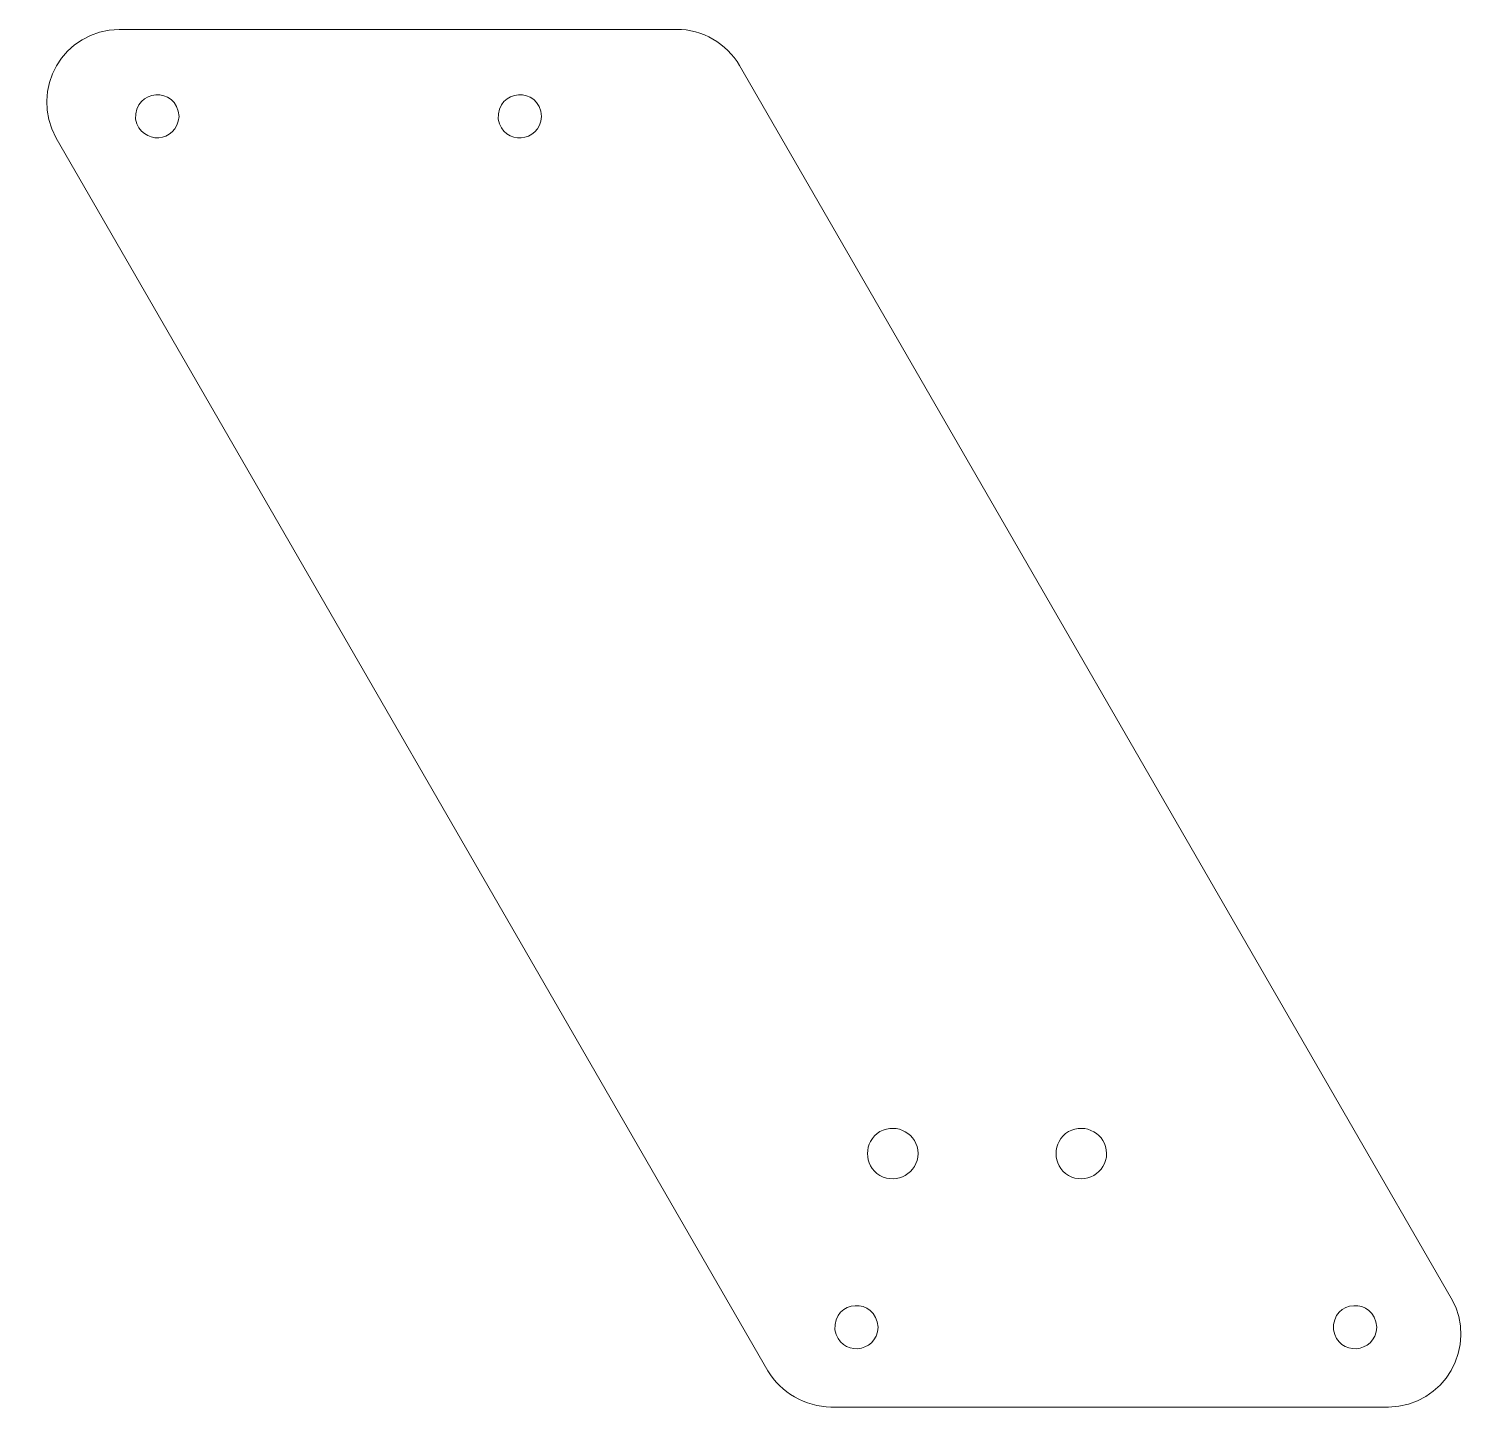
# Model space of a CAD drawing. Header units: millimetres. Extents: x 50 to 250, y 155 to 345.
import ezdxf

# ---------------------------------------------------------------- set-up
doc = ezdxf.new("R2010")
doc.units = ezdxf.units.MM
doc.header["$MEASUREMENT"] = 0
doc.layers.add('Calque 1', color=7, linetype='Continuous', lineweight=0)

msp = doc.modelspace()

# ---------------------------------------------------------------- linework, layer by layer
at = {"layer": 'Calque 1', "color": 7, "lineweight": 5}
for p, q in [((139.31, 345.3), (62.41, 345.3)), ((246.1, 170.32), (147.96, 340.32)), ((53.73, 330.3), (151.87, 160.3)), ((160.55, 155.29), (237.46, 155.29))]:
    msp.add_line(p, q, dxfattribs=at)
for points in [[(62.41, 345.3), (54.73, 345.25), (49.97, 336.99), (53.73, 330.3)], [(147.96, 340.32), (146.21, 343.31), (142.79, 345.35), (139.31, 345.3)], [(237.46, 155.29), (245.13, 155.36), (249.93, 163.66), (246.1, 170.32)], [(151.87, 160.3), (153.63, 157.27), (157.05, 155.32), (160.55, 155.29)]]:
    msp.add_open_spline(points, degree=3, dxfattribs=at)
for points, knots in [([(70.66, 333.3), (70.34, 337.52), (64.45, 337.11), (64.67, 332.91), (65.41, 329.28), (70.43, 329.57), (70.66, 333.3)], [0, 0, 0, 0, 1, 1, 1, 2, 2, 2, 2]), ([(120.65, 333.3), (120.39, 337.51), (114.4, 337.13), (114.69, 332.91), (115.33, 329.27), (120.48, 329.57), (120.65, 333.3)], [0, 0, 0, 0, 1, 1, 1, 2, 2, 2, 2]), ([(172.58, 190.25), (172.54, 192.92), (169.65, 194.56), (167.32, 193.28), (165.06, 191.86), (165.01, 188.61), (167.32, 187.22), (169.67, 185.93), (172.55, 187.55), (172.58, 190.25)], [0, 0, 0, 0, 1, 1, 1, 2, 2, 2, 3, 3, 3, 3]), ([(198.58, 190.25), (198.54, 192.92), (195.65, 194.56), (193.32, 193.28), (191.06, 191.86), (191.01, 188.61), (193.32, 187.22), (195.67, 185.93), (198.55, 187.55), (198.58, 190.25)], [0, 0, 0, 0, 1, 1, 1, 2, 2, 2, 3, 3, 3, 3]), ([(167.08, 166.3), (166.78, 170.48), (160.85, 170.14), (161.12, 165.94), (161.72, 162.26), (166.86, 162.55), (167.08, 166.3)], [0, 0, 0, 0, 1, 1, 1, 2, 2, 2, 2]), ([(235.83, 166.3), (235.58, 170.49), (229.59, 170.14), (229.87, 165.94), (230.47, 162.27), (235.66, 162.54), (235.83, 166.3)], [0, 0, 0, 0, 1, 1, 1, 2, 2, 2, 2])]:
    msp.add_open_spline(points, degree=3, knots=knots, dxfattribs=at)

doc.saveas('drawing.dxf')
